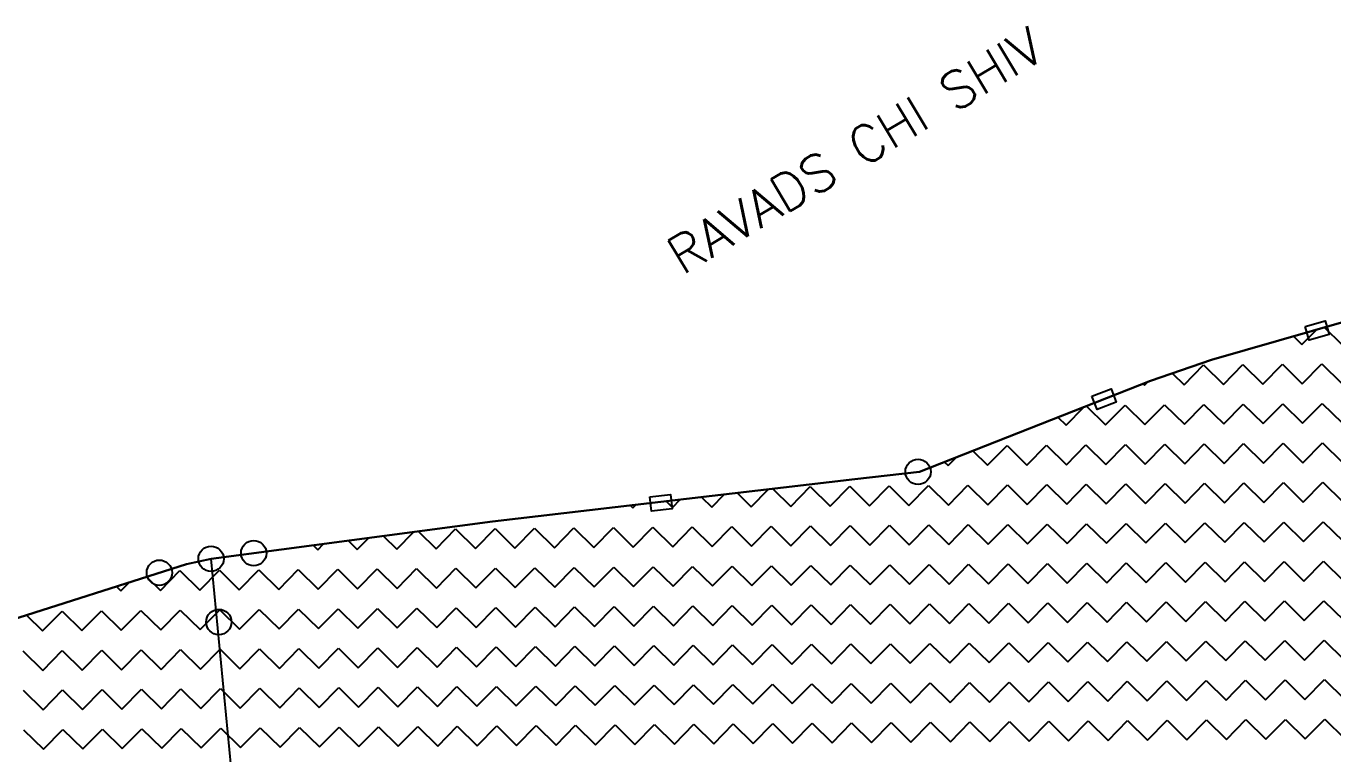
# Model space of a CAD drawing. Header units: metres. Extents: x 342804 to 346854, y 1762918 to 1765966.
# Drawn here: x 344232.5 to 344670.9, y 1765721.8 to 1765965.8 of the extents above; entities that cross this region are included whole.
import ezdxf

# ---------------------------------------------------------------- set-up
doc = ezdxf.new("R2010")
doc.units = ezdxf.units.M
doc.header["$MEASUREMENT"] = 0
for name, color, linetype in [('POLY_HATCH', 12, 'Continuous'), ('POLY_PARCEL', 6, 'Continuous'), ('TEXT_MAPOUT', 7, 'Continuous'), ('V_BOUND_LINE', 7, 'Continuous')]:
    doc.layers.add(name, color=color, linetype=linetype)
doc.styles.get("Standard").update_dxf_attribs({"font": 'simplex.shx'})

msp = doc.modelspace()

# ---------------------------------------------------------------- linework, layer by layer
for points in [[(344661.61, 1765865.13), (344668.28, 1765867.05), (344669.61, 1765862.43), (344662.93, 1765860.51)], [(344590.02, 1765841.7), (344596.48, 1765844.24), (344598.24, 1765839.77), (344591.78, 1765837.23)], [(344441.72, 1765807.96), (344448.62, 1765808.77), (344449.18, 1765804), (344442.28, 1765803.19)]]:
    msp.add_lwpolyline(points, close=True)
for centre in [(344531.71, 1765816.35), (344294.5, 1765787.19), (344308.82, 1765789.08), (344277.17, 1765782.53), (344297.12, 1765765.99)]:
    msp.add_circle(centre, 4.25)
at = {"layer": 'POLY_HATCH'}
for p, q in [((344675.36, 1765866.89), (344630.14, 1765853.91)), ((344630.14, 1765853.91), (344609.71, 1765846.85)), ((344609.71, 1765846.85), (344532.16, 1765816.41)), ((344532.16, 1765816.41), (344510.53, 1765813.94)), ((344510.53, 1765813.94), (344388.99, 1765799.67)), ((344388.99, 1765799.67), (344294.5, 1765787.19)), ((344286.26, 1765785.43), (344192.82, 1765755.63)), ((344294.5, 1765787.19), (344286.26, 1765785.43))]:
    msp.add_line(p, q, dxfattribs=at)
at = {"layer": 'POLY_HATCH', "linetype": 'Continuous'}
for p, q in [((344660.54, 1765859.09), (344665.4, 1765864.03)), ((344668.08, 1765864.8), (344673.77, 1765859.2)), ((344657.75, 1765861.84), (344660.54, 1765859.09)), ((344620.96, 1765845.54), (344627.52, 1765852.21)), ((344627.52, 1765852.21), (344634.19, 1765845.65)), ((344634.19, 1765845.65), (344640.75, 1765852.32)), ((344640.75, 1765852.32), (344647.42, 1765845.76)), ((344647.42, 1765845.76), (344653.98, 1765852.43)), ((344653.98, 1765852.43), (344660.65, 1765845.86)), ((344660.65, 1765845.86), (344667.21, 1765852.53)), ((344667.21, 1765852.53), (344673.88, 1765845.97)), ((344607.73, 1765845.43), (344608.76, 1765846.48)), ((344617.05, 1765849.39), (344620.96, 1765845.54)), ((344607.26, 1765845.89), (344607.73, 1765845.43)), ((344581.38, 1765831.98), (344587.38, 1765838.08)), ((344588.19, 1765838.4), (344594.61, 1765832.09)), ((344594.61, 1765832.09), (344601.17, 1765838.76)), ((344601.17, 1765838.76), (344607.84, 1765832.2)), ((344607.84, 1765832.2), (344614.4, 1765838.87)), ((344614.4, 1765838.87), (344621.07, 1765832.31)), ((344621.07, 1765832.31), (344627.63, 1765838.98)), ((344627.63, 1765838.98), (344634.3, 1765832.42)), ((344634.3, 1765832.42), (344640.86, 1765839.09)), ((344640.86, 1765839.09), (344647.53, 1765832.53)), ((344647.53, 1765832.53), (344654.09, 1765839.2)), ((344654.09, 1765839.2), (344660.76, 1765832.63)), ((344660.76, 1765832.63), (344667.32, 1765839.3)), ((344667.32, 1765839.3), (344673.99, 1765832.74)), ((344578.66, 1765834.66), (344581.38, 1765831.98)), ((344555.03, 1765818.54), (344561.59, 1765825.21)), ((344561.59, 1765825.21), (344568.26, 1765818.64)), ((344568.26, 1765818.64), (344574.82, 1765825.31)), ((344574.82, 1765825.31), (344581.49, 1765818.75)), ((344581.49, 1765818.75), (344588.05, 1765825.42)), ((344588.05, 1765825.42), (344594.72, 1765818.86)), ((344594.72, 1765818.86), (344601.28, 1765825.53)), ((344601.28, 1765825.53), (344607.95, 1765818.97)), ((344607.95, 1765818.97), (344614.51, 1765825.64)), ((344614.51, 1765825.64), (344621.18, 1765819.08)), ((344621.18, 1765819.08), (344627.74, 1765825.75)), ((344627.74, 1765825.75), (344634.41, 1765819.19)), ((344634.41, 1765819.19), (344640.97, 1765825.86)), ((344640.97, 1765825.86), (344647.64, 1765819.3)), ((344647.64, 1765819.3), (344654.2, 1765825.97)), ((344654.2, 1765825.97), (344660.87, 1765819.4)), ((344660.87, 1765819.4), (344667.43, 1765826.07)), ((344667.43, 1765826.07), (344674.1, 1765819.51)), ((344541.8, 1765818.43), (344544.62, 1765821.3)), ((344550.05, 1765823.43), (344555.03, 1765818.54)), ((344540.52, 1765819.69), (344541.8, 1765818.43)), ((344488.99, 1765804.76), (344495.55, 1765811.43)), ((344495.55, 1765811.43), (344502.22, 1765804.87)), ((344502.22, 1765804.87), (344508.78, 1765811.54)), ((344508.78, 1765811.54), (344515.45, 1765804.98)), ((344515.45, 1765804.98), (344522.01, 1765811.65)), ((344522.01, 1765811.65), (344528.68, 1765805.09)), ((344528.68, 1765805.09), (344535.24, 1765811.76)), ((344535.24, 1765811.76), (344541.91, 1765805.2)), ((344541.91, 1765805.2), (344548.47, 1765811.87)), ((344548.47, 1765811.87), (344555.14, 1765805.31)), ((344555.14, 1765805.31), (344561.7, 1765811.98)), ((344561.7, 1765811.98), (344568.37, 1765805.41)), ((344568.37, 1765805.41), (344574.93, 1765812.08)), ((344574.93, 1765812.08), (344581.6, 1765805.52)), ((344581.6, 1765805.52), (344588.16, 1765812.19)), ((344588.16, 1765812.19), (344594.83, 1765805.63)), ((344594.83, 1765805.63), (344601.39, 1765812.3)), ((344601.39, 1765812.3), (344608.06, 1765805.74)), ((344608.06, 1765805.74), (344614.62, 1765812.41)), ((344614.62, 1765812.41), (344621.29, 1765805.85)), ((344621.29, 1765805.85), (344627.85, 1765812.52)), ((344627.85, 1765812.52), (344634.52, 1765805.96)), ((344634.52, 1765805.96), (344641.08, 1765812.63)), ((344641.08, 1765812.63), (344647.75, 1765806.07)), ((344647.75, 1765806.07), (344654.31, 1765812.74)), ((344654.31, 1765812.74), (344660.98, 1765806.17)), ((344660.98, 1765806.17), (344667.54, 1765812.84)), ((344667.54, 1765812.84), (344674.21, 1765806.28)), ((344449.3, 1765804.44), (344451.87, 1765807.05)), ((344459.11, 1765807.9), (344462.53, 1765804.55)), ((344462.53, 1765804.55), (344466.71, 1765808.8)), ((344471.03, 1765809.3), (344475.76, 1765804.65)), ((344475.76, 1765804.65), (344481.54, 1765810.54)), ((344482.95, 1765810.7), (344488.99, 1765804.76)), ((344435.28, 1765805.1), (344436.07, 1765804.33)), ((344436.07, 1765804.33), (344437.03, 1765805.31)), ((344447.2, 1765806.5), (344449.3, 1765804.44)), ((344475.86, 1765791.42), (344482.43, 1765798.09)), ((344482.43, 1765798.09), (344489.09, 1765791.53)), ((344489.09, 1765791.53), (344495.66, 1765798.2)), ((344495.66, 1765798.2), (344502.32, 1765791.64)), ((344502.32, 1765791.64), (344508.89, 1765798.31)), ((344508.89, 1765798.31), (344515.55, 1765791.75)), ((344515.55, 1765791.75), (344522.12, 1765798.42)), ((344522.12, 1765798.42), (344528.78, 1765791.86)), ((344528.78, 1765791.86), (344535.35, 1765798.53)), ((344535.35, 1765798.53), (344542.01, 1765791.97)), ((344542.01, 1765791.97), (344548.58, 1765798.64)), ((344548.58, 1765798.64), (344555.24, 1765792.08)), ((344555.24, 1765792.08), (344561.81, 1765798.75)), ((344561.81, 1765798.75), (344568.47, 1765792.18)), ((344568.47, 1765792.18), (344575.04, 1765798.85)), ((344575.04, 1765798.85), (344581.7, 1765792.29)), ((344581.7, 1765792.29), (344588.27, 1765798.96)), ((344588.27, 1765798.96), (344594.93, 1765792.4)), ((344594.93, 1765792.4), (344601.5, 1765799.07)), ((344601.5, 1765799.07), (344608.17, 1765792.51)), ((344608.17, 1765792.51), (344614.73, 1765799.18)), ((344614.73, 1765799.18), (344621.4, 1765792.62)), ((344621.4, 1765792.62), (344627.96, 1765799.29)), ((344627.96, 1765799.29), (344634.63, 1765792.73)), ((344634.63, 1765792.73), (344641.19, 1765799.4)), ((344641.19, 1765799.4), (344647.86, 1765792.84)), ((344647.86, 1765792.84), (344654.42, 1765799.51)), ((344654.42, 1765799.51), (344661.09, 1765792.94)), ((344661.09, 1765792.94), (344667.65, 1765799.61)), ((344667.65, 1765799.61), (344674.32, 1765793.05)), ((344343.56, 1765790.34), (344347.32, 1765794.16)), ((344352.34, 1765794.83), (344356.79, 1765790.45)), ((344356.79, 1765790.45), (344362.41, 1765796.15)), ((344364.1, 1765796.38), (344370.02, 1765790.56)), ((344370.02, 1765790.56), (344376.58, 1765797.23)), ((344376.58, 1765797.23), (344383.25, 1765790.67)), ((344383.25, 1765790.67), (344389.81, 1765797.33)), ((344389.81, 1765797.33), (344396.48, 1765790.77)), ((344396.48, 1765790.77), (344403.04, 1765797.44)), ((344403.04, 1765797.44), (344409.71, 1765790.88)), ((344409.71, 1765790.88), (344416.27, 1765797.55)), ((344416.27, 1765797.55), (344422.94, 1765790.99)), ((344422.94, 1765790.99), (344429.5, 1765797.66)), ((344429.5, 1765797.66), (344436.17, 1765791.1)), ((344436.17, 1765791.1), (344442.73, 1765797.77)), ((344442.73, 1765797.77), (344449.4, 1765791.21)), ((344449.4, 1765791.21), (344455.96, 1765797.88)), ((344455.96, 1765797.88), (344462.63, 1765791.32)), ((344462.63, 1765791.32), (344469.2, 1765797.99)), ((344469.2, 1765797.99), (344475.86, 1765791.42)), ((344317.06, 1765790.17), (344317.1, 1765790.12)), ((344317.1, 1765790.12), (344317.16, 1765790.18)), ((344328.82, 1765791.72), (344330.33, 1765790.23)), ((344330.33, 1765790.23), (344332.24, 1765792.17)), ((344340.58, 1765793.27), (344343.56, 1765790.34)), ((344475.97, 1765778.19), (344482.53, 1765784.86)), ((344482.53, 1765784.86), (344489.2, 1765778.3)), ((344489.2, 1765778.3), (344495.76, 1765784.97)), ((344495.76, 1765784.97), (344502.43, 1765778.41)), ((344502.43, 1765778.41), (344508.99, 1765785.08)), ((344508.99, 1765785.08), (344515.66, 1765778.52)), ((344515.66, 1765778.52), (344522.22, 1765785.19)), ((344522.22, 1765785.19), (344528.89, 1765778.63)), ((344528.89, 1765778.63), (344535.45, 1765785.3)), ((344535.45, 1765785.3), (344542.12, 1765778.74)), ((344542.12, 1765778.74), (344548.68, 1765785.41)), ((344548.68, 1765785.41), (344555.35, 1765778.85)), ((344555.35, 1765778.85), (344561.91, 1765785.52)), ((344561.91, 1765785.52), (344568.58, 1765778.95)), ((344568.58, 1765778.95), (344575.14, 1765785.62)), ((344575.14, 1765785.62), (344581.81, 1765779.06)), ((344581.81, 1765779.06), (344588.37, 1765785.73)), ((344588.37, 1765785.73), (344595.04, 1765779.17)), ((344595.04, 1765779.17), (344601.6, 1765785.84)), ((344601.6, 1765785.84), (344608.27, 1765779.28)), ((344608.27, 1765779.28), (344614.83, 1765785.95)), ((344614.83, 1765785.95), (344621.5, 1765779.39)), ((344621.5, 1765779.39), (344628.06, 1765786.06)), ((344628.06, 1765786.06), (344634.73, 1765779.5)), ((344634.73, 1765779.5), (344641.29, 1765786.17)), ((344641.29, 1765786.17), (344647.96, 1765779.61)), ((344647.96, 1765779.61), (344654.52, 1765786.27)), ((344654.52, 1765786.27), (344661.19, 1765779.71)), ((344661.19, 1765779.71), (344667.75, 1765786.38)), ((344667.75, 1765786.38), (344674.42, 1765779.82)), ((344272.86, 1765781.15), (344277.52, 1765776.57)), ((344277.52, 1765776.57), (344284.08, 1765783.24)), ((344284.08, 1765783.24), (344290.75, 1765776.68)), ((344290.75, 1765776.68), (344297.31, 1765783.34)), ((344297.31, 1765783.34), (344303.98, 1765776.78)), ((344303.98, 1765776.78), (344310.54, 1765783.45)), ((344310.54, 1765783.45), (344317.21, 1765776.89)), ((344317.21, 1765776.89), (344323.77, 1765783.56)), ((344323.77, 1765783.56), (344330.44, 1765777)), ((344330.44, 1765777), (344337, 1765783.67)), ((344337, 1765783.67), (344343.67, 1765777.11)), ((344343.67, 1765777.11), (344350.23, 1765783.78)), ((344350.23, 1765783.78), (344356.9, 1765777.22)), ((344356.9, 1765777.22), (344363.46, 1765783.89)), ((344363.46, 1765783.89), (344370.13, 1765777.33)), ((344370.13, 1765777.33), (344376.69, 1765784)), ((344376.69, 1765784), (344383.36, 1765777.43)), ((344383.36, 1765777.43), (344389.92, 1765784.1)), ((344389.92, 1765784.1), (344396.59, 1765777.54)), ((344396.59, 1765777.54), (344403.15, 1765784.21)), ((344403.15, 1765784.21), (344409.82, 1765777.65)), ((344409.82, 1765777.65), (344416.38, 1765784.32)), ((344416.38, 1765784.32), (344423.05, 1765777.76)), ((344423.05, 1765777.76), (344429.61, 1765784.43)), ((344429.61, 1765784.43), (344436.28, 1765777.87)), ((344436.28, 1765777.87), (344442.84, 1765784.54)), ((344442.84, 1765784.54), (344449.51, 1765777.98)), ((344449.51, 1765777.98), (344456.07, 1765784.65)), ((344456.07, 1765784.65), (344462.74, 1765778.09)), ((344462.74, 1765778.09), (344469.3, 1765784.76)), ((344469.3, 1765784.76), (344475.97, 1765778.19)), ((344262.79, 1765777.94), (344264.29, 1765776.46)), ((344264.29, 1765776.46), (344267.1, 1765779.32)), ((344489.31, 1765765.07), (344495.87, 1765771.74)), ((344495.87, 1765771.74), (344502.54, 1765765.18)), ((344502.54, 1765765.18), (344509.1, 1765771.85)), ((344509.1, 1765771.85), (344515.77, 1765765.29)), ((344515.77, 1765765.29), (344522.33, 1765771.96)), ((344522.33, 1765771.96), (344529, 1765765.4)), ((344529, 1765765.4), (344535.56, 1765772.07)), ((344535.56, 1765772.07), (344542.23, 1765765.51)), ((344542.23, 1765765.51), (344548.79, 1765772.18)), ((344548.79, 1765772.18), (344555.46, 1765765.62)), ((344555.46, 1765765.62), (344562.02, 1765772.29)), ((344562.02, 1765772.29), (344568.69, 1765765.72)), ((344568.69, 1765765.72), (344575.25, 1765772.39)), ((344575.25, 1765772.39), (344581.92, 1765765.83)), ((344581.92, 1765765.83), (344588.48, 1765772.5)), ((344588.48, 1765772.5), (344595.15, 1765765.94)), ((344595.15, 1765765.94), (344601.71, 1765772.61)), ((344601.71, 1765772.61), (344608.38, 1765766.05)), ((344608.38, 1765766.05), (344614.94, 1765772.72)), ((344614.94, 1765772.72), (344621.61, 1765766.16)), ((344621.61, 1765766.16), (344628.17, 1765772.83)), ((344628.17, 1765772.83), (344634.84, 1765766.27)), ((344634.84, 1765766.27), (344641.4, 1765772.94)), ((344641.4, 1765772.94), (344648.07, 1765766.38)), ((344648.07, 1765766.38), (344654.63, 1765773.04)), ((344654.63, 1765773.04), (344661.3, 1765766.48)), ((344661.3, 1765766.48), (344667.86, 1765773.15)), ((344667.86, 1765773.15), (344674.53, 1765766.59)), ((344232.56, 1765768.3), (344237.94, 1765763.01)), ((344237.94, 1765763.01), (344244.5, 1765769.68)), ((344244.5, 1765769.68), (344251.17, 1765763.12)), ((344251.17, 1765763.12), (344257.73, 1765769.79)), ((344257.73, 1765769.79), (344264.4, 1765763.23)), ((344264.4, 1765763.23), (344270.96, 1765769.9)), ((344270.96, 1765769.9), (344277.63, 1765763.34)), ((344277.63, 1765763.34), (344284.19, 1765770.01)), ((344284.19, 1765770.01), (344290.86, 1765763.45)), ((344290.86, 1765763.45), (344297.42, 1765770.11)), ((344297.42, 1765770.11), (344304.09, 1765763.55)), ((344304.09, 1765763.55), (344310.65, 1765770.22)), ((344310.65, 1765770.22), (344317.32, 1765763.66)), ((344317.32, 1765763.66), (344323.88, 1765770.33)), ((344323.88, 1765770.33), (344330.55, 1765763.77)), ((344330.55, 1765763.77), (344337.11, 1765770.44)), ((344337.11, 1765770.44), (344343.78, 1765763.88)), ((344343.78, 1765763.88), (344350.34, 1765770.55)), ((344350.34, 1765770.55), (344357.01, 1765763.99)), ((344357.01, 1765763.99), (344363.57, 1765770.66)), ((344363.57, 1765770.66), (344370.24, 1765764.1)), ((344370.24, 1765764.1), (344376.8, 1765770.77)), ((344376.8, 1765770.77), (344383.47, 1765764.2)), ((344383.47, 1765764.2), (344390.03, 1765770.87)), ((344390.03, 1765770.87), (344396.7, 1765764.31)), ((344396.7, 1765764.31), (344403.26, 1765770.98)), ((344403.26, 1765770.98), (344409.93, 1765764.42)), ((344409.93, 1765764.42), (344416.49, 1765771.09)), ((344416.49, 1765771.09), (344423.16, 1765764.53)), ((344423.16, 1765764.53), (344429.72, 1765771.2)), ((344429.72, 1765771.2), (344436.39, 1765764.64)), ((344436.39, 1765764.64), (344442.95, 1765771.31)), ((344442.95, 1765771.31), (344449.62, 1765764.75)), ((344449.62, 1765764.75), (344456.18, 1765771.42)), ((344456.18, 1765771.42), (344462.85, 1765764.86)), ((344462.85, 1765764.86), (344469.41, 1765771.53)), ((344469.41, 1765771.53), (344476.08, 1765764.96)), ((344476.08, 1765764.96), (344482.64, 1765771.63)), ((344482.64, 1765771.63), (344489.31, 1765765.07)), ((344502.65, 1765751.95), (344509.21, 1765758.62)), ((344509.21, 1765758.62), (344515.88, 1765752.06)), ((344515.88, 1765752.06), (344522.44, 1765758.73)), ((344522.44, 1765758.73), (344529.11, 1765752.17)), ((344529.11, 1765752.17), (344535.67, 1765758.84)), ((344535.67, 1765758.84), (344542.34, 1765752.28)), ((344542.34, 1765752.28), (344548.9, 1765758.95)), ((344548.9, 1765758.95), (344555.57, 1765752.39)), ((344555.57, 1765752.39), (344562.13, 1765759.06)), ((344562.13, 1765759.06), (344568.8, 1765752.49)), ((344568.8, 1765752.49), (344575.36, 1765759.16)), ((344575.36, 1765759.16), (344582.03, 1765752.6)), ((344582.03, 1765752.6), (344588.59, 1765759.27)), ((344588.59, 1765759.27), (344595.26, 1765752.71)), ((344595.26, 1765752.71), (344601.82, 1765759.38)), ((344601.82, 1765759.38), (344608.49, 1765752.82)), ((344608.49, 1765752.82), (344615.05, 1765759.49)), ((344615.05, 1765759.49), (344621.72, 1765752.93)), ((344621.72, 1765752.93), (344628.28, 1765759.6)), ((344628.28, 1765759.6), (344634.95, 1765753.04)), ((344634.95, 1765753.04), (344641.51, 1765759.71)), ((344641.51, 1765759.71), (344648.18, 1765753.15)), ((344648.18, 1765753.15), (344654.74, 1765759.81)), ((344654.74, 1765759.81), (344661.41, 1765753.25)), ((344661.41, 1765753.25), (344667.97, 1765759.92)), ((344667.97, 1765759.92), (344674.64, 1765753.36)), ((344231.38, 1765756.34), (344238.05, 1765749.78)), ((344238.05, 1765749.78), (344244.61, 1765756.45)), ((344244.61, 1765756.45), (344251.28, 1765749.89)), ((344251.28, 1765749.89), (344257.84, 1765756.56)), ((344257.84, 1765756.56), (344264.51, 1765750)), ((344264.51, 1765750), (344271.07, 1765756.67)), ((344271.07, 1765756.67), (344277.74, 1765750.11)), ((344277.74, 1765750.11), (344284.3, 1765756.78)), ((344284.3, 1765756.78), (344290.97, 1765750.22)), ((344290.97, 1765750.22), (344297.53, 1765756.88)), ((344297.53, 1765756.88), (344304.2, 1765750.32)), ((344304.2, 1765750.32), (344310.76, 1765756.99)), ((344310.76, 1765756.99), (344317.43, 1765750.43)), ((344317.43, 1765750.43), (344323.99, 1765757.1)), ((344323.99, 1765757.1), (344330.66, 1765750.54)), ((344330.66, 1765750.54), (344337.22, 1765757.21)), ((344337.22, 1765757.21), (344343.89, 1765750.65)), ((344343.89, 1765750.65), (344350.45, 1765757.32)), ((344350.45, 1765757.32), (344357.12, 1765750.76)), ((344357.12, 1765750.76), (344363.68, 1765757.43)), ((344363.68, 1765757.43), (344370.35, 1765750.87)), ((344370.35, 1765750.87), (344376.91, 1765757.54)), ((344376.91, 1765757.54), (344383.58, 1765750.97)), ((344383.58, 1765750.97), (344390.14, 1765757.64)), ((344390.14, 1765757.64), (344396.81, 1765751.08)), ((344396.81, 1765751.08), (344403.37, 1765757.75)), ((344403.37, 1765757.75), (344410.04, 1765751.19)), ((344410.04, 1765751.19), (344416.6, 1765757.86)), ((344416.6, 1765757.86), (344423.27, 1765751.3)), ((344423.27, 1765751.3), (344429.83, 1765757.97)), ((344429.83, 1765757.97), (344436.5, 1765751.41)), ((344436.5, 1765751.41), (344443.06, 1765758.08)), ((344443.06, 1765758.08), (344449.73, 1765751.52)), ((344449.73, 1765751.52), (344456.29, 1765758.19)), ((344456.29, 1765758.19), (344462.96, 1765751.63)), ((344462.96, 1765751.63), (344469.52, 1765758.3)), ((344469.52, 1765758.3), (344476.19, 1765751.73)), ((344476.19, 1765751.73), (344482.75, 1765758.4)), ((344482.75, 1765758.4), (344489.42, 1765751.84)), ((344489.42, 1765751.84), (344495.98, 1765758.51)), ((344495.98, 1765758.51), (344502.65, 1765751.95)), ((344515.99, 1765738.83), (344522.55, 1765745.5)), ((344522.55, 1765745.5), (344529.22, 1765738.94)), ((344529.22, 1765738.94), (344535.78, 1765745.61)), ((344535.78, 1765745.61), (344542.45, 1765739.05)), ((344542.45, 1765739.05), (344549.01, 1765745.72)), ((344549.01, 1765745.72), (344555.68, 1765739.16)), ((344555.68, 1765739.16), (344562.24, 1765745.83)), ((344562.24, 1765745.83), (344568.91, 1765739.26)), ((344568.91, 1765739.26), (344575.47, 1765745.93)), ((344575.47, 1765745.93), (344582.14, 1765739.37)), ((344582.14, 1765739.37), (344588.7, 1765746.04)), ((344588.7, 1765746.04), (344595.37, 1765739.48)), ((344595.37, 1765739.48), (344601.93, 1765746.15)), ((344601.93, 1765746.15), (344608.6, 1765739.59)), ((344608.6, 1765739.59), (344615.16, 1765746.26)), ((344615.16, 1765746.26), (344621.83, 1765739.7)), ((344621.83, 1765739.7), (344628.39, 1765746.37)), ((344628.39, 1765746.37), (344635.06, 1765739.81)), ((344635.06, 1765739.81), (344641.62, 1765746.48)), ((344641.62, 1765746.48), (344648.29, 1765739.92)), ((344648.29, 1765739.92), (344654.85, 1765746.58)), ((344654.85, 1765746.58), (344661.52, 1765740.02)), ((344661.52, 1765740.02), (344668.08, 1765746.69)), ((344668.08, 1765746.69), (344674.75, 1765740.13)), ((344231.49, 1765743.11), (344238.16, 1765736.55)), ((344238.16, 1765736.55), (344244.72, 1765743.22)), ((344244.72, 1765743.22), (344251.39, 1765736.66)), ((344251.39, 1765736.66), (344257.95, 1765743.33)), ((344257.95, 1765743.33), (344264.62, 1765736.77)), ((344264.62, 1765736.77), (344271.18, 1765743.44)), ((344271.18, 1765743.44), (344277.85, 1765736.88)), ((344277.85, 1765736.88), (344284.41, 1765743.55)), ((344284.41, 1765743.55), (344291.08, 1765736.99)), ((344291.08, 1765736.99), (344297.64, 1765743.65)), ((344297.64, 1765743.65), (344304.31, 1765737.09)), ((344304.31, 1765737.09), (344310.87, 1765743.76)), ((344310.87, 1765743.76), (344317.54, 1765737.2)), ((344317.54, 1765737.2), (344324.1, 1765743.87)), ((344324.1, 1765743.87), (344330.77, 1765737.31)), ((344330.77, 1765737.31), (344337.33, 1765743.98)), ((344337.33, 1765743.98), (344344, 1765737.42)), ((344344, 1765737.42), (344350.56, 1765744.09)), ((344350.56, 1765744.09), (344357.23, 1765737.53)), ((344357.23, 1765737.53), (344363.79, 1765744.2)), ((344363.79, 1765744.2), (344370.46, 1765737.64)), ((344370.46, 1765737.64), (344377.02, 1765744.31)), ((344377.02, 1765744.31), (344383.69, 1765737.74)), ((344383.69, 1765737.74), (344390.25, 1765744.41)), ((344390.25, 1765744.41), (344396.92, 1765737.85)), ((344396.92, 1765737.85), (344403.48, 1765744.52)), ((344403.48, 1765744.52), (344410.15, 1765737.96)), ((344410.15, 1765737.96), (344416.71, 1765744.63)), ((344416.71, 1765744.63), (344423.38, 1765738.07)), ((344423.38, 1765738.07), (344429.94, 1765744.74)), ((344429.94, 1765744.74), (344436.61, 1765738.18)), ((344436.61, 1765738.18), (344443.17, 1765744.85)), ((344443.17, 1765744.85), (344449.84, 1765738.29)), ((344449.84, 1765738.29), (344456.4, 1765744.96)), ((344456.4, 1765744.96), (344463.07, 1765738.4)), ((344463.07, 1765738.4), (344469.63, 1765745.07)), ((344469.63, 1765745.07), (344476.3, 1765738.5)), ((344476.3, 1765738.5), (344482.86, 1765745.17)), ((344482.86, 1765745.17), (344489.53, 1765738.61)), ((344489.53, 1765738.61), (344496.09, 1765745.28)), ((344496.09, 1765745.28), (344502.76, 1765738.72)), ((344502.76, 1765738.72), (344509.32, 1765745.39)), ((344509.32, 1765745.39), (344515.99, 1765738.83)), ((344516.1, 1765725.6), (344522.66, 1765732.27)), ((344522.66, 1765732.27), (344529.33, 1765725.71)), ((344529.33, 1765725.71), (344535.89, 1765732.38)), ((344535.89, 1765732.38), (344542.56, 1765725.82)), ((344542.56, 1765725.82), (344549.12, 1765732.49)), ((344549.12, 1765732.49), (344555.79, 1765725.93)), ((344555.79, 1765725.93), (344562.35, 1765732.59)), ((344562.35, 1765732.59), (344569.02, 1765726.03)), ((344569.02, 1765726.03), (344575.58, 1765732.7)), ((344575.58, 1765732.7), (344582.25, 1765726.14)), ((344582.25, 1765726.14), (344588.81, 1765732.81)), ((344588.81, 1765732.81), (344595.48, 1765726.25)), ((344595.48, 1765726.25), (344602.04, 1765732.92)), ((344602.04, 1765732.92), (344608.71, 1765726.36)), ((344608.71, 1765726.36), (344615.27, 1765733.03)), ((344615.27, 1765733.03), (344621.94, 1765726.47)), ((344621.94, 1765726.47), (344628.5, 1765733.14)), ((344628.5, 1765733.14), (344635.17, 1765726.58)), ((344635.17, 1765726.58), (344641.73, 1765733.25)), ((344641.73, 1765733.25), (344648.4, 1765726.69)), ((344648.4, 1765726.69), (344654.96, 1765733.35)), ((344654.96, 1765733.35), (344661.63, 1765726.79)), ((344661.63, 1765726.79), (344668.19, 1765733.46)), ((344668.19, 1765733.46), (344674.86, 1765726.9)), ((344231.6, 1765729.88), (344238.27, 1765723.32)), ((344238.27, 1765723.32), (344244.83, 1765729.99)), ((344244.83, 1765729.99), (344251.5, 1765723.43)), ((344251.5, 1765723.43), (344258.06, 1765730.1)), ((344258.06, 1765730.1), (344264.73, 1765723.54)), ((344264.73, 1765723.54), (344271.29, 1765730.21)), ((344271.29, 1765730.21), (344277.96, 1765723.65)), ((344277.96, 1765723.65), (344284.52, 1765730.32)), ((344284.52, 1765730.32), (344291.19, 1765723.75)), ((344291.19, 1765723.75), (344297.75, 1765730.42)), ((344297.75, 1765730.42), (344304.42, 1765723.86)), ((344304.42, 1765723.86), (344310.98, 1765730.53)), ((344310.98, 1765730.53), (344317.65, 1765723.97)), ((344317.65, 1765723.97), (344324.21, 1765730.64)), ((344324.21, 1765730.64), (344330.88, 1765724.08)), ((344330.88, 1765724.08), (344337.44, 1765730.75)), ((344337.44, 1765730.75), (344344.11, 1765724.19)), ((344344.11, 1765724.19), (344350.67, 1765730.86)), ((344350.67, 1765730.86), (344357.34, 1765724.3)), ((344357.34, 1765724.3), (344363.9, 1765730.97)), ((344363.9, 1765730.97), (344370.57, 1765724.41)), ((344370.57, 1765724.41), (344377.13, 1765731.08)), ((344377.13, 1765731.08), (344383.8, 1765724.51)), ((344383.8, 1765724.51), (344390.36, 1765731.18)), ((344390.36, 1765731.18), (344397.03, 1765724.62)), ((344397.03, 1765724.62), (344403.59, 1765731.29)), ((344403.59, 1765731.29), (344410.26, 1765724.73)), ((344410.26, 1765724.73), (344416.82, 1765731.4)), ((344416.82, 1765731.4), (344423.49, 1765724.84)), ((344423.49, 1765724.84), (344430.05, 1765731.51)), ((344430.05, 1765731.51), (344436.72, 1765724.95)), ((344436.72, 1765724.95), (344443.28, 1765731.62)), ((344443.28, 1765731.62), (344449.95, 1765725.06)), ((344449.95, 1765725.06), (344456.51, 1765731.73)), ((344456.51, 1765731.73), (344463.18, 1765725.17)), ((344463.18, 1765725.17), (344469.74, 1765731.84)), ((344469.74, 1765731.84), (344476.41, 1765725.27)), ((344476.41, 1765725.27), (344482.97, 1765731.94)), ((344482.97, 1765731.94), (344489.64, 1765725.38)), ((344489.64, 1765725.38), (344496.2, 1765732.05)), ((344496.2, 1765732.05), (344502.87, 1765725.49)), ((344502.87, 1765725.49), (344509.43, 1765732.16)), ((344509.43, 1765732.16), (344516.1, 1765725.6))]:
    msp.add_line(p, q, dxfattribs=at)
at = {"layer": 'POLY_PARCEL'}
for p in [(344311.97, 1765606.59), (344294.5, 1765787.19)]:
    msp.add_line(p, (344294.5, 1765787.19), dxfattribs=at)
at = {"layer": 'V_BOUND_LINE'}
for p, q in [((344630.14, 1765853.91), (344675.36, 1765866.89)), ((344609.71, 1765846.85), (344630.14, 1765853.91)), ((344532.16, 1765816.41), (344609.71, 1765846.85)), ((344510.53, 1765813.94), (344532.16, 1765816.41)), ((344388.99, 1765799.67), (344510.53, 1765813.94)), ((344294.5, 1765787.19), (344388.99, 1765799.67)), ((344192.82, 1765755.63), (344286.26, 1765785.43)), ((344286.26, 1765785.43), (344294.5, 1765787.19))]:
    msp.add_line(p, q, dxfattribs=at)

# ---------------------------------------------------------------- texts
at = {"layer": 'TEXT_MAPOUT'}
msp.add_text('RAVADS CHI SHIV', height=12.4739, rotation=30.8977, dxfattribs=at).set_placement((344452.61, 1765882.1))

doc.saveas('drawing.dxf')
